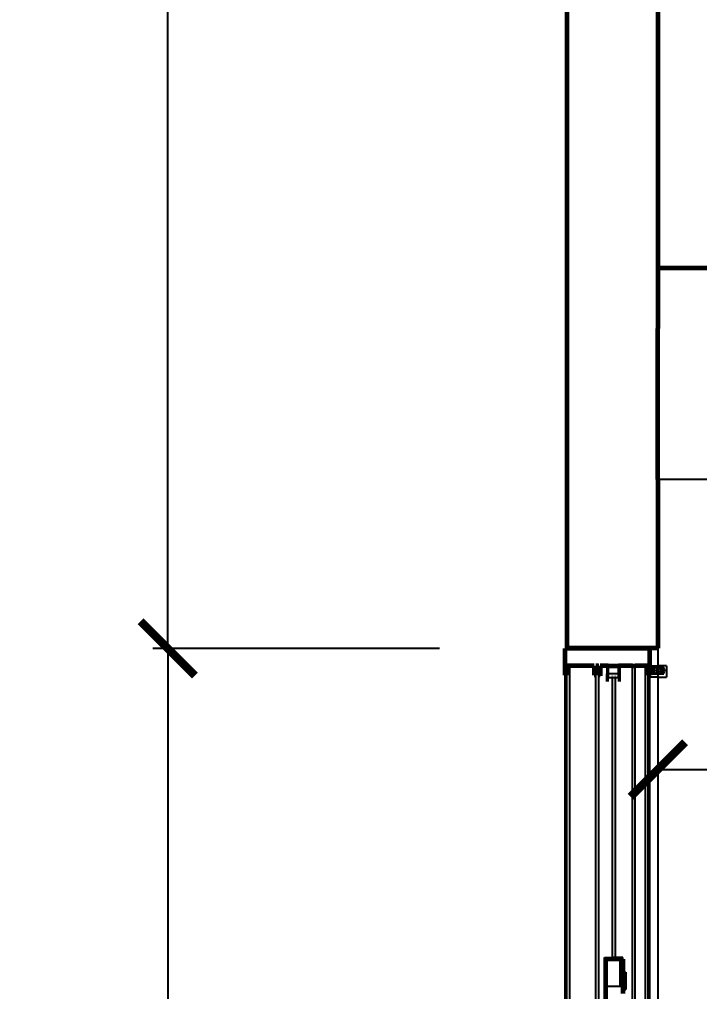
# Model space of a CAD drawing. Header units: metres. Extents: x 54.3 to 102.1, y 17 to 45.8.
# Drawn here: x 73.244 to 74.37, y 34.37 to 35.98 of the extents above; entities that cross this region are included whole.
import ezdxf

# ---------------------------------------------------------------- set-up
doc = ezdxf.new("R2010")
doc.units = ezdxf.units.M
doc.layers.get('Defpoints').update_dxf_attribs({"lineweight": 0})
doc.layers.add('A-WALL', color=6, linetype='Continuous', lineweight=60)
doc.layers.add('Edges', color=7, linetype='Continuous')
doc.styles.add('TEXTS', font='swissl.ttf')
doc.dimstyles.new('Copy of DIMTEXT', dxfattribs={"dimscale": 0.3, "dimtxt": 0.22, "dimasz": 0.18, "dimexe": 0.05, "dimexo": 0.05, "dimgap": 0.05, "dimtad": 0, "dimzin": 1, "dimdsep": 46, "dimtxsty": 'TEXTS', "dimblk": 'ARCHTICK', "dimcen": 0.1, "dimclrd": 256, "dimclre": 6, "dimclrt": 7, "dimadec": 0, "dimazin": 0, "dimtfac": 0.15, "dimtix": 1, "dimtofl": 0, "dimtmove": 1, "dimatfit": 3, "dimldrblk": 'OPEN', "dimfxl": 0, "dimtolj": 1, "dimtzin": 0, "dimarcsym": 0})

# ---------------------------------------------------------------- blocks, each defined once
blk = doc.blocks.new('_ArchTick')
at = {"color": 0, "linetype": 'ByBlock', "const_width": 0.15}
blk.add_lwpolyline([(-0.5, -0.5), (0.5, 0.5)], dxfattribs=at)
blk = doc.blocks.new('*D214')
at = {"layer": 'Defpoints', "color": 0, "transparency": 16777216}
for p in [(74.1511, 39.5048), (73.4898, 34.9382), (74.1478, 34.9382)]:
    blk.add_point(p, dxfattribs=at)
at = {"layer": 'Edges', "color": 6, "lineweight": -2, "transparency": 16777216}
for p, q in [((73.9398, 39.5048), (73.4648, 39.5048)), ((73.9398, 34.9382), (73.4648, 34.9382))]:
    blk.add_line(p, q, dxfattribs=at)
at = {"layer": 'Edges', "lineweight": -2, "transparency": 16777216}
for p, q in [((73.4898, 39.5048), (73.4898, 37.5648)), ((73.4898, 34.9382), (73.4898, 36.8783))]:
    blk.add_line(p, q, dxfattribs=at)
at = {"layer": 'Edges', "lineweight": -2, "transparency": 16777216, "xscale": 0.09, "yscale": 0.09, "zscale": 0.09}
for p, rotation in [((73.4898, 39.5048), 90), ((73.4898, 34.9382), 270)]:
    blk.add_blockref('_ArchTick', p, dxfattribs=dict(at, rotation=rotation))
at = {"layer": 'Edges', "color": 7, "transparency": 16777216, "char_height": 0.11, "attachment_point": 5, "rotation": 90, "style": 'TEXTS', "bg_fill": 3, "box_fill_scale": 1.1, "bg_fill_color": 256, "bg_fill_true_color": 13158600, "bg_fill_transparency": 0}
for s, insert in [('\\A1;[14\'-11{\\H0.15x;\\S3/4;}" ft]', (73.5856, 37.2215)), ('\\A1;4.57 m', (73.4082, 37.2215))]:
    blk.add_mtext(s, dxfattribs=dict(at, insert=insert))
blk = doc.blocks.new('_Open')
at = {"color": 0, "linetype": 'ByBlock', "lineweight": -2}
for p, q in [((-1, 0.167), (0, 0)), ((-1, -0.167), (0, 0)), ((0, 0), (-1, 0))]:
    blk.add_line(p, q, dxfattribs=at)
blk = doc.blocks.new('*D215')
at = {"layer": 'Defpoints', "color": 0, "transparency": 16777216}
for p in [(74.1478, 34.9382), (73.4898, 32.939), (74.1478, 32.939)]:
    blk.add_point(p, dxfattribs=at)
at = {"layer": 'Edges', "color": 6, "lineweight": -2, "transparency": 16777216}
for p, q in [((73.9398, 34.9382), (73.4648, 34.9382)), ((73.9398, 32.939), (73.4648, 32.939))]:
    blk.add_line(p, q, dxfattribs=at)
at = {"layer": 'Edges', "lineweight": -2, "transparency": 16777216}
for p, q in [((73.4898, 34.9382), (73.4898, 34.2005)), ((73.4898, 32.939), (73.4898, 33.6768))]:
    blk.add_line(p, q, dxfattribs=at)
at = {"layer": 'Edges', "lineweight": -2, "transparency": 16777216, "xscale": 0.09, "yscale": 0.09, "zscale": 0.09}
for p, rotation in [((73.4898, 34.9382), 90), ((73.4898, 32.939), 270)]:
    blk.add_blockref('_ArchTick', p, dxfattribs=dict(at, rotation=rotation))
at = {"layer": 'Edges', "color": 7, "transparency": 16777216, "char_height": 0.11, "attachment_point": 5, "rotation": 90, "style": 'TEXTS', "bg_fill": 3, "box_fill_scale": 1.1, "bg_fill_color": 256, "bg_fill_true_color": 13158600, "bg_fill_transparency": 0}
for s, insert in [('\\A1;[6\'-6{\\H0.15x;\\S3/4;}" ft]', (73.5856, 33.9386)), ('\\A1;2.00 m', (73.4082, 33.9386))]:
    blk.add_mtext(s, dxfattribs=dict(at, insert=insert))
blk = doc.blocks.new('*D226')
at = {"layer": 'Defpoints', "color": 0, "transparency": 16777216}
for p in [(74.3011, 35.2182), (76.3011, 35.2182), (74.3011, 34.7378)]:
    blk.add_point(p, dxfattribs=at)
at = {"layer": 'Edges', "color": 6, "lineweight": -2, "transparency": 16777216}
for p, q in [((74.3011, 35.1878), (74.3011, 34.7128)), ((76.3011, 35.1878), (76.3011, 34.7128))]:
    blk.add_line(p, q, dxfattribs=at)
at = {"layer": 'Edges', "lineweight": -2, "transparency": 16777216}
for p, q in [((74.3011, 34.7378), (75.0393, 34.7378)), ((76.3011, 34.7378), (75.5629, 34.7378))]:
    blk.add_line(p, q, dxfattribs=at)
at = {"layer": 'Edges', "lineweight": -2, "transparency": 16777216, "xscale": 0.09, "yscale": 0.09, "zscale": 0.09, "rotation": 180}
blk.add_blockref('_ArchTick', (74.3011, 34.7378), dxfattribs=at)
at = {"layer": 'Edges', "lineweight": -2, "transparency": 16777216, "xscale": 0.09, "yscale": 0.09, "zscale": 0.09}
blk.add_blockref('_ArchTick', (76.3011, 34.7378), dxfattribs=at)
at = {"layer": 'Edges', "color": 7, "transparency": 16777216, "char_height": 0.11, "attachment_point": 5, "style": 'TEXTS', "bg_fill": 3, "box_fill_scale": 1.1, "bg_fill_color": 256, "bg_fill_true_color": 13158600, "bg_fill_transparency": 0}
for s, insert in [('\\A1;2.00 m', (75.3011, 34.8194)), ('\\A1;[6\'-6{\\H0.15x;\\S3/4;}" ft]', (75.3011, 34.642))]:
    blk.add_mtext(s, dxfattribs=dict(at, insert=insert))

msp = doc.modelspace()

# ---------------------------------------------------------------- linework, layer by layer
for p, q in [((76.3011, 35.5682), (74.3011, 35.5682)), ((75.3011, 35.5682), (74.3011, 35.5682)), ((76.3011, 35.2182), (74.3011, 35.2182)), ((74.1511, 34.9388), (74.1511, 34.9382)), ((74.3011, 34.9388), (74.3011, 34.9093)), ((74.1554, 32.9676), (74.1554, 34.9093)), ((74.2167, 34.9093), (74.2167, 34.8964)), ((74.2188, 34.9093), (74.2188, 34.8964)), ((74.236, 34.8964), (74.236, 34.9093)), ((74.238, 34.9093), (74.238, 34.8964)), ((74.2582, 34.9093), (74.259, 34.9093)), ((74.259, 34.1811), (74.259, 34.9093)), ((74.2635, 34.1811), (74.2635, 34.9093)), ((74.265, 34.9093), (74.2635, 34.9093)), ((74.2802, 34.9093), (74.2802, 33.2606)), ((74.2878, 34.9093), (74.3011, 34.9093)), ((74.2892, 34.9073), (74.2892, 34.8961)), ((74.2993, 34.9073), (74.2892, 34.9073)), ((74.2993, 34.9073), (74.2993, 34.8961)), ((74.3006, 34.9073), (74.3006, 34.8961)), ((74.3108, 34.9073), (74.3006, 34.9073)), ((74.3155, 34.9093), (74.3011, 34.9093)), ((74.3057, 34.9073), (74.3057, 34.9071)), ((74.3108, 34.8961), (74.3108, 34.9073)), ((74.3155, 34.9093), (74.3155, 34.8907)), ((74.1478, 32.9826), (74.1478, 34.8941)), ((74.1504, 32.9826), (74.1504, 34.8941)), ((74.1984, 32.9826), (74.1984, 34.8941)), ((74.2033, 32.9826), (74.2033, 34.8941)), ((74.2093, 34.8941), (74.2059, 34.8941)), ((74.2167, 34.8964), (74.2188, 34.8964)), ((74.2167, 34.8836), (74.2167, 34.8964)), ((74.236, 34.8964), (74.2188, 34.8964)), ((74.2188, 34.8964), (74.2188, 34.8904)), ((74.2188, 34.8904), (74.2263, 34.8904)), ((74.2188, 34.8836), (74.2188, 34.8904)), ((74.2263, 34.8922), (74.2263, 34.8931)), ((74.2263, 34.8909), (74.2263, 34.8915)), ((74.2263, 34.8904), (74.2263, 34.8905)), ((74.2263, 34.4267), (74.2263, 34.8904)), ((74.2263, 34.8904), (74.2308, 34.8904)), ((74.2308, 34.8922), (74.2308, 34.8931)), ((74.2308, 34.8909), (74.2308, 34.8915)), ((74.2308, 34.8904), (74.2308, 34.8905)), ((74.2308, 34.4267), (74.2308, 34.8904)), ((74.2308, 34.8904), (74.236, 34.8904)), ((74.238, 34.8964), (74.236, 34.8964)), ((74.236, 34.8904), (74.236, 34.8964)), ((74.236, 34.8904), (74.236, 34.8836)), ((74.238, 34.8964), (74.238, 34.8836)), ((74.2852, 32.9826), (74.2852, 34.8941)), ((74.2878, 34.8941), (74.2878, 34.8907)), ((74.2878, 32.9826), (74.2878, 34.8907)), ((74.3011, 34.8907), (74.2878, 34.8907)), ((74.2892, 34.8961), (74.2993, 34.8961)), ((74.3006, 34.8961), (74.3108, 34.8961)), ((74.3011, 34.8907), (74.3011, 32.9388)), ((74.3011, 34.8907), (74.3155, 34.8907)), ((74.213, 34.4238), (74.213, 34.4267)), ((74.213, 34.4267), (74.2263, 34.4267)), ((74.213, 34.4238), (74.213, 34.4196)), ((74.2143, 34.4238), (74.213, 34.4238)), ((74.2167, 34.3785), (74.2167, 34.4238)), ((74.2235, 34.4238), (74.2235, 34.4237)), ((74.2235, 34.4237), (74.2246, 34.4237)), ((74.2246, 34.4238), (74.2246, 34.4237)), ((74.2246, 34.4237), (74.2299, 34.4237)), ((74.2272, 34.4267), (74.2263, 34.4267)), ((74.2263, 34.4267), (74.2263, 34.4267)), ((74.2308, 34.4267), (74.2272, 34.4267)), ((74.2299, 34.4238), (74.2299, 34.4237)), ((74.2309, 34.4237), (74.2299, 34.4237)), ((74.243, 34.4267), (74.2308, 34.4267)), ((74.2309, 34.4238), (74.2309, 34.4237)), ((74.238, 34.4238), (74.238, 34.3976)), ((74.243, 34.4238), (74.243, 34.4267)), ((74.243, 34.4024), (74.248, 34.4024)), ((74.248, 34.4024), (74.248, 34.3736)), ((74.243, 34.3976), (74.238, 34.3976)), ((74.238, 34.3976), (74.238, 34.3785)), ((74.238, 34.3785), (74.2167, 34.3785)), ((74.243, 34.3785), (74.238, 34.3785)), ((74.243, 34.3736), (74.248, 34.3736))]:
    msp.add_line(p, q)
at = {"layer": 'A-WALL'}
for p, q in [((74.1511, 34.9388), (74.1511, 39.5048)), ((74.3011, 36.4682), (74.3011, 35.4682)), ((75.3011, 35.5682), (74.3011, 35.5682)), ((74.3011, 35.2182), (74.3011, 35.4682)), ((74.3011, 35.2182), (74.3011, 34.9388)), ((74.1511, 34.9382), (74.1478, 34.9382)), ((74.1478, 34.8941), (74.1478, 34.9382)), ((74.3011, 34.9388), (74.1511, 34.9388)), ((74.2878, 34.9382), (74.1511, 34.9382)), ((74.2878, 34.9093), (74.2878, 34.9382)), ((74.1504, 34.8941), (74.1504, 34.9093)), ((74.1554, 34.9093), (74.1504, 34.9093)), ((74.1957, 34.9093), (74.1554, 34.9093)), ((74.1957, 34.9093), (74.1957, 34.8941)), ((74.1984, 34.9093), (74.1984, 34.8941)), ((74.1984, 34.9093), (74.1985, 34.9093)), ((74.2031, 34.9093), (74.1985, 34.9093)), ((74.2031, 34.9093), (74.2033, 34.9093)), ((74.2033, 34.9093), (74.2033, 34.8941)), ((74.2167, 34.9093), (74.2059, 34.9093)), ((74.2059, 34.9093), (74.2059, 34.8941)), ((74.2188, 34.9093), (74.2167, 34.9093)), ((74.2188, 34.9093), (74.236, 34.9093)), ((74.238, 34.9093), (74.236, 34.9093)), ((74.259, 34.9093), (74.238, 34.9093)), ((74.259, 34.9093), (74.2635, 34.9093)), ((74.2802, 34.9093), (74.2635, 34.9093)), ((74.2852, 34.9093), (74.2802, 34.9093)), ((74.2852, 34.8941), (74.2852, 34.9093)), ((74.2878, 34.9093), (74.2878, 34.8941)), ((74.2899, 34.9017), (74.29, 34.9027)), ((74.29, 34.9007), (74.2899, 34.9017)), ((74.29, 34.9027), (74.2902, 34.9036)), ((74.2902, 34.8998), (74.29, 34.9007)), ((74.2902, 34.9036), (74.2906, 34.9044)), ((74.2906, 34.899), (74.2902, 34.8998)), ((74.2906, 34.9044), (74.2912, 34.905)), ((74.2912, 34.8984), (74.2906, 34.899)), ((74.2912, 34.905), (74.2918, 34.9054)), ((74.2918, 34.9054), (74.2925, 34.9055)), ((74.2925, 34.9055), (74.2932, 34.9054)), ((74.2932, 34.9054), (74.2939, 34.905)), ((74.2939, 34.905), (74.2944, 34.9044)), ((74.2944, 34.899), (74.2939, 34.8984)), ((74.2944, 34.9044), (74.2949, 34.9036)), ((74.2949, 34.8998), (74.2944, 34.899)), ((74.2949, 34.9036), (74.2951, 34.9027)), ((74.2951, 34.9007), (74.2949, 34.8998)), ((74.2951, 34.9027), (74.2952, 34.9017)), ((74.2952, 34.9017), (74.2951, 34.9007)), ((74.3046, 34.9017), (74.3047, 34.9027)), ((74.3047, 34.9007), (74.3046, 34.9017)), ((74.3047, 34.9027), (74.3049, 34.9036)), ((74.3049, 34.8997), (74.3047, 34.9007)), ((74.3049, 34.9036), (74.3054, 34.9044)), ((74.3054, 34.8989), (74.3049, 34.8997)), ((74.3054, 34.9044), (74.3059, 34.905)), ((74.3059, 34.8983), (74.3054, 34.8989)), ((74.3059, 34.905), (74.3066, 34.9054)), ((74.3066, 34.9054), (74.3073, 34.9056)), ((74.3073, 34.9056), (74.308, 34.9054)), ((74.308, 34.9054), (74.3086, 34.905)), ((74.3086, 34.905), (74.3092, 34.9044)), ((74.3092, 34.8989), (74.3086, 34.8983)), ((74.3092, 34.9044), (74.3096, 34.9036)), ((74.3096, 34.8997), (74.3092, 34.8989)), ((74.3096, 34.9036), (74.3099, 34.9027)), ((74.3099, 34.9007), (74.3096, 34.8997)), ((74.3099, 34.9027), (74.31, 34.9017)), ((74.31, 34.9017), (74.3099, 34.9007)), ((74.1504, 34.8941), (74.1478, 34.8941)), ((74.1984, 34.8941), (74.1957, 34.8941)), ((74.2059, 34.8941), (74.2033, 34.8941)), ((74.2878, 34.8941), (74.2852, 34.8941)), ((74.2918, 34.898), (74.2912, 34.8984)), ((74.2925, 34.8979), (74.2918, 34.898)), ((74.2932, 34.898), (74.2925, 34.8979)), ((74.2939, 34.8984), (74.2932, 34.898)), ((74.3066, 34.8979), (74.3059, 34.8983)), ((74.3073, 34.8978), (74.3066, 34.8979)), ((74.308, 34.8979), (74.3073, 34.8978)), ((74.3086, 34.8983), (74.308, 34.8979)), ((74.2167, 34.4238), (74.2143, 34.4238)), ((74.2143, 34.4238), (74.2143, 34.3563)), ((74.2235, 34.4238), (74.2167, 34.4238)), ((74.2246, 34.4238), (74.2235, 34.4238)), ((74.2299, 34.4238), (74.2246, 34.4238)), ((74.2309, 34.4238), (74.2299, 34.4238)), ((74.238, 34.4238), (74.2309, 34.4238)), ((74.243, 34.4238), (74.238, 34.4238)), ((74.243, 34.4238), (74.243, 34.4024)), ((74.243, 34.4024), (74.243, 34.3976)), ((74.243, 34.3976), (74.243, 34.3785)), ((74.243, 34.3785), (74.243, 34.3736)), ((74.243, 34.3736), (74.243, 34.3666))]:
    msp.add_line(p, q, dxfattribs=at)

# ---------------------------------------------------------------- next in the draw order: dimensions: what is measured, and where the dimension line sits
at = {"layer": 'Edges'}
dim = msp.add_linear_dim(base=(73.4898, 34.9382), p1=(74.1511, 39.5048), p2=(74.1478, 34.9382), angle=90, dimstyle='Copy of DIMTEXT', override={"dimscale": 0.5, "dimpost": ' m\\X', "dimfxl": 0.9, "dimfxlon": 1, "dimtfill": 1}, dxfattribs=at)
dim.commit()
dim.dimension.update_dxf_attribs({"geometry": '*D214', "text_midpoint": (73.4898, 37.2215)})
dim = msp.add_linear_dim(base=(74.3011, 34.7378), p1=(76.3011, 35.2182), p2=(74.3011, 35.2182), dimstyle='Copy of DIMTEXT', override={"dimscale": 0.5, "dimpost": ' m\\X', "dimfxl": 0.9, "dimfxlon": 1, "dimtfill": 1}, dxfattribs=at)
dim.commit()
dim.dimension.update_dxf_attribs({"geometry": '*D226', "text_midpoint": (75.3011, 34.7378)})

# ---------------------------------------------------------------- next in the draw order: dimensions: what is measured, and where the dimension line sits
dim = msp.add_linear_dim(base=(73.4898, 32.939), p1=(74.1478, 34.9382), p2=(74.1478, 32.939), angle=90, dimstyle='Copy of DIMTEXT', override={"dimscale": 0.5, "dimpost": ' m\\X', "dimfxl": 0.9, "dimfxlon": 1, "dimtfill": 1}, dxfattribs=at)
dim.commit()
dim.dimension.update_dxf_attribs({"geometry": '*D215', "text_midpoint": (73.4898, 33.9386)})

doc.saveas('drawing.dxf')
